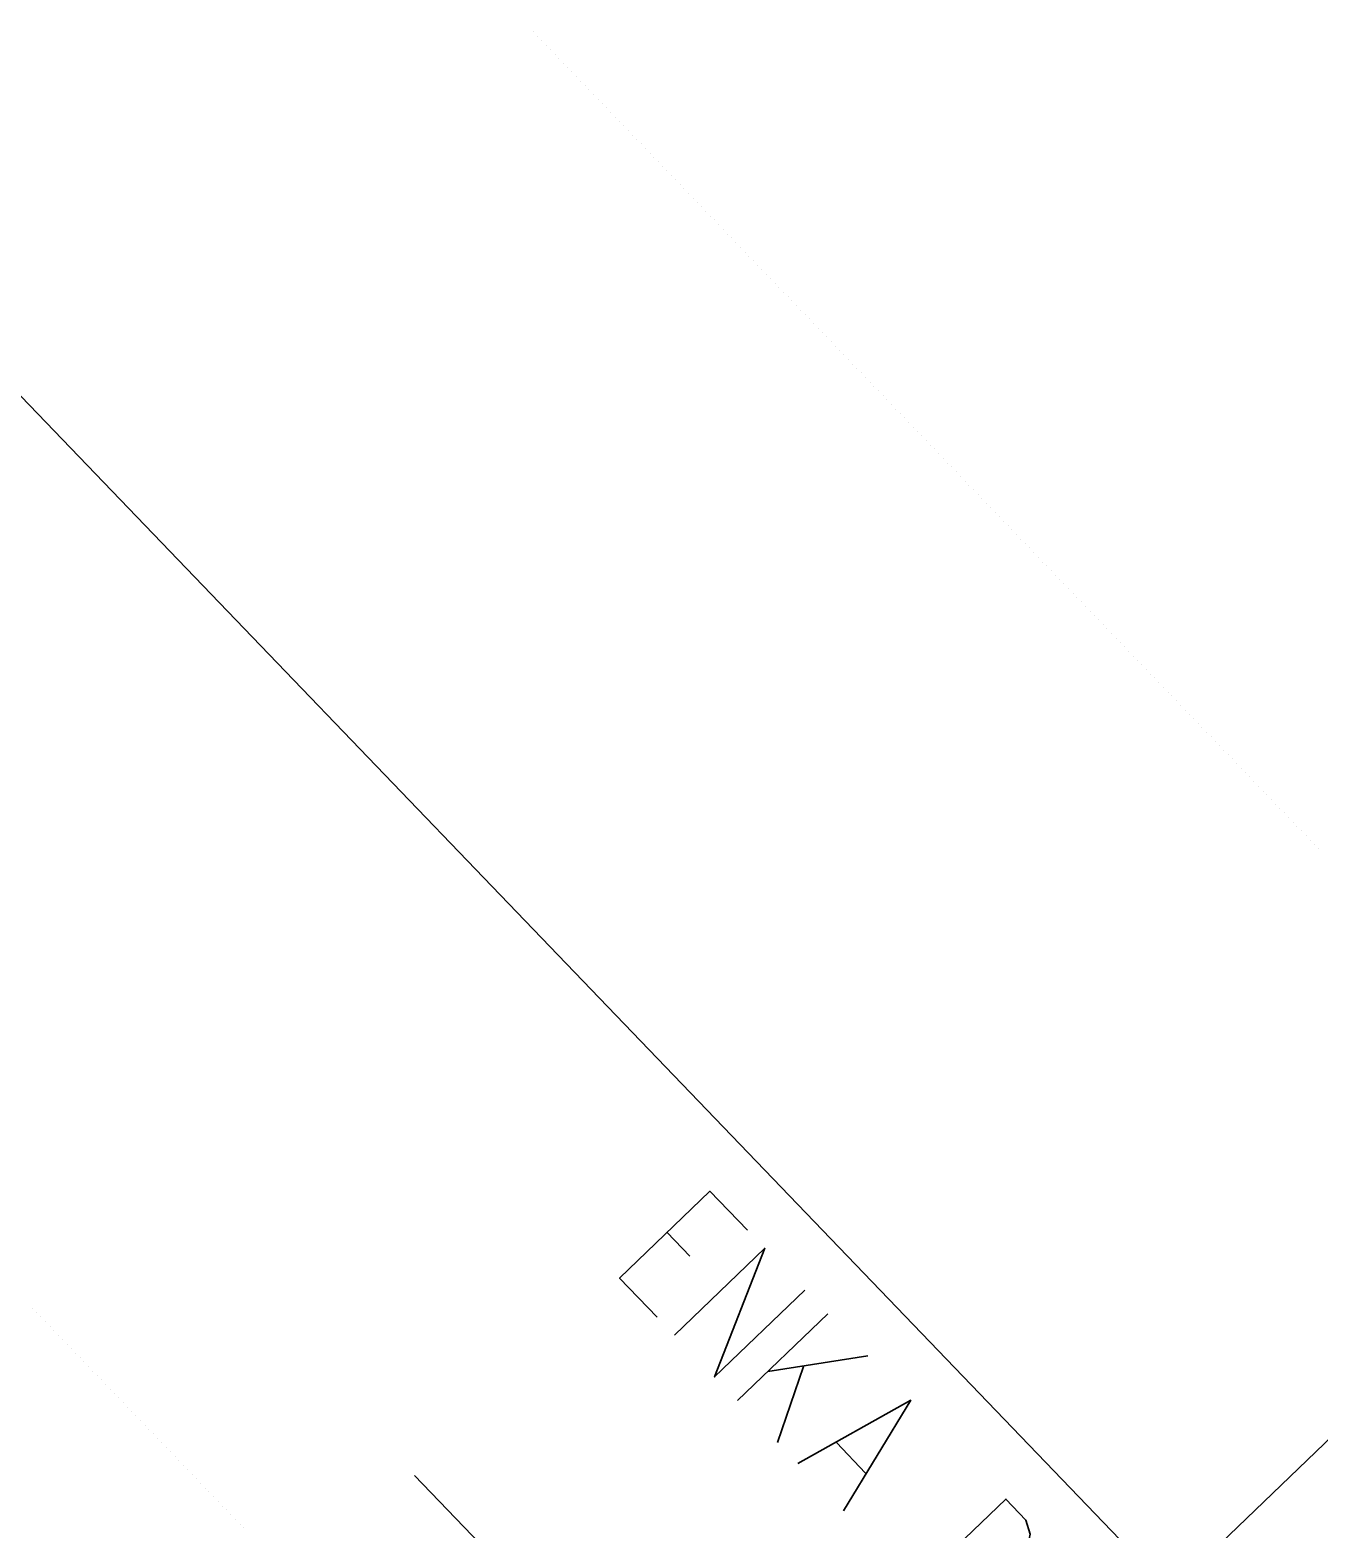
# Model space of a CAD drawing. Header units: metres. Extents: x 2687650.8 to 2687727.1, y 1234407.3 to 1234484.3.
# Drawn here: x 2687678.432 to 2687680.502, y 1234475.988 to 1234478.395 of the extents above; entities that cross this region are included whole.
import ezdxf

# ---------------------------------------------------------------- set-up
doc = ezdxf.new("R2010")
doc.units = ezdxf.units.M
for name, color, linetype in [('PDF_A__BEML', 7, 'Continuous'), ('PDF_E_Text', 7, 'Continuous'), ('PDF_Ebene 2', 7, 'Continuous')]:
    doc.layers.add(name, color=color, linetype=linetype)
doc.layers.add('PDF_E_Schnitte_1_50', color=7, linetype='Continuous', true_color=0x7f7f7f)

# ---------------------------------------------------------------- blocks, each defined once
blk = doc.blocks.new('A$C1c84ec86')
at = {"layer": 'PDF_A__BEML', "lineweight": 25}
blk.add_lwpolyline([(421.65, 3558.6), (421.65, 4214.36)], dxfattribs=at)
at = {"layer": 'PDF_E_Schnitte_1_50', "lineweight": 18}
blk.add_lwpolyline([(385.03, 3890.29), (511.4, 3890.29), (511.4, 3611.73), (324.07, 3611.73)], dxfattribs=at)
at = {"layer": 'PDF_E_Text', "lineweight": 35}
for points in [[(332.75, 3657.45), (324.07, 3657.45), (324.07, 3677.56), (332.75, 3677.56)], [(336.77, 3657.45), (336.77, 3677.56), (346.08, 3657.45), (346.08, 3677.56)], [(351.37, 3657.45), (351.37, 3677.56)], [(360.69, 3677.56), (351.37, 3664.23)], [(365.34, 3657.45), (370.63, 3677.56), (375.93, 3657.45)], [(354.76, 3668.88), (360.69, 3657.45)], [(324.07, 3668.04), (329.36, 3668.04)], [(367.25, 3664.23), (374.02, 3664.23)]]:
    blk.add_lwpolyline(points, dxfattribs=at)
blk.add_lwpolyline([(392.65, 3657.45), (392.65, 3677.56), (397.31, 3677.56), (399.42, 3676.5), (400.69, 3674.6), (401.33, 3672.69), (401.96, 3669.94), (401.96, 3665.07), (401.33, 3662.32), (400.69, 3660.42), (399.42, 3658.51), (397.31, 3657.45)], close=True, dxfattribs=at)
at = {"layer": 'PDF_Ebene 2', "lineweight": 20}
for points in [[(170.18, 3786.15), (170.18, 3786.15)], [(171.24, 3786.15), (171.24, 3786.15)], [(172.09, 3786.15), (172.09, 3786.15)], [(173.15, 3786.15), (173.15, 3786.15)], [(174.2, 3786.15), (174.2, 3786.15)], [(175.26, 3786.15), (175.26, 3786.15)], [(176.11, 3786.15), (176.11, 3786.15)], [(177.17, 3786.15), (177.17, 3786.15)], [(178.23, 3786.15), (178.23, 3786.15)], [(179.07, 3786.15), (179.07, 3786.15)], [(180.13, 3786.15), (180.13, 3786.15)], [(181.19, 3786.15), (181.19, 3786.15)], [(182.25, 3786.15), (182.25, 3786.15)], [(183.09, 3786.15), (183.09, 3786.15)], [(184.15, 3786.15), (184.15, 3786.15)], [(185.21, 3786.15), (185.21, 3786.15)], [(186.27, 3786.15), (186.27, 3786.15)], [(187.12, 3786.15), (187.12, 3786.15)], [(188.17, 3786.15), (188.17, 3786.15)], [(189.23, 3786.15), (189.23, 3786.15)], [(190.08, 3786.15), (190.08, 3786.15)], [(191.14, 3786.15), (191.14, 3786.15)], [(192.2, 3786.15), (192.2, 3786.15)], [(193.26, 3786.15), (193.26, 3786.15)], [(194.1, 3786.15), (194.1, 3786.15)], [(195.16, 3786.15), (195.16, 3786.15)], [(196.22, 3786.15), (196.22, 3786.15)], [(197.28, 3786.15), (197.28, 3786.15)], [(198.12, 3786.15), (198.12, 3786.15)], [(199.18, 3786.15), (199.18, 3786.15)], [(200.24, 3786.15), (200.24, 3786.15)], [(201.09, 3786.15), (201.09, 3786.15)], [(202.15, 3786.15), (202.15, 3786.15)], [(203.2, 3786.15), (203.2, 3786.15)], [(204.26, 3786.15), (204.26, 3786.15)], [(205.11, 3786.15), (205.11, 3786.15)], [(206.17, 3786.15), (206.17, 3786.15)], [(207.23, 3786.15), (207.23, 3786.15)], [(208.28, 3786.15), (208.28, 3786.15)], [(209.13, 3786.15), (209.13, 3786.15)], [(210.19, 3786.15), (210.19, 3786.15)], [(211.25, 3786.15), (211.25, 3786.15)], [(212.09, 3786.15), (212.09, 3786.15)], [(213.15, 3786.15), (213.15, 3786.15)], [(214.21, 3786.15), (214.21, 3786.15)], [(215.27, 3786.15), (215.27, 3786.15)], [(216.12, 3786.15), (216.12, 3786.15)], [(217.17, 3786.15), (217.17, 3786.15)], [(218.23, 3786.15), (218.23, 3786.15)], [(219.29, 3786.15), (219.29, 3786.15)], [(220.14, 3786.15), (220.14, 3786.15)], [(221.2, 3786.15), (221.2, 3786.15)], [(222.25, 3786.15), (222.25, 3786.15)], [(223.1, 3786.15), (223.1, 3786.15)], [(224.16, 3786.15), (224.16, 3786.15)], [(225.22, 3786.15), (225.22, 3786.15)], [(226.28, 3786.15), (226.28, 3786.15)], [(227.12, 3786.15), (227.12, 3786.15)], [(228.18, 3786.15), (228.18, 3786.15)], [(229.24, 3786.15), (229.24, 3786.15)], [(230.09, 3786.15), (230.09, 3786.15)], [(231.14, 3786.15), (231.14, 3786.15)], [(232.2, 3786.15), (232.2, 3786.15)], [(233.26, 3786.15), (233.26, 3786.15)], [(234.11, 3786.15), (234.11, 3786.15)], [(235.17, 3786.15), (235.17, 3786.15)], [(236.22, 3786.15), (236.22, 3786.15)], [(237.28, 3786.15), (237.28, 3786.15)], [(238.13, 3786.15), (238.13, 3786.15)], [(239.19, 3786.15), (239.19, 3786.15)], [(240.25, 3786.15), (240.25, 3786.15)], [(241.09, 3786.15), (241.09, 3786.15)], [(242.15, 3786.15), (242.15, 3786.15)], [(243.21, 3786.15), (243.21, 3786.15)], [(244.27, 3786.15), (244.27, 3786.15)], [(245.11, 3786.15), (245.11, 3786.15)], [(246.17, 3786.15), (246.17, 3786.15)], [(247.23, 3786.15), (247.23, 3786.15)], [(248.29, 3786.15), (248.29, 3786.15)], [(249.14, 3786.15), (249.14, 3786.15)], [(250.19, 3786.15), (250.19, 3786.15)], [(251.25, 3786.15), (251.25, 3786.15)], [(252.1, 3786.15), (252.1, 3786.15)], [(253.16, 3786.15), (253.16, 3786.15)], [(254.22, 3786.15), (254.22, 3786.15)], [(255.27, 3786.15), (255.27, 3786.15)], [(256.12, 3786.15), (256.12, 3786.15)], [(257.18, 3786.15), (257.18, 3786.15)], [(258.24, 3786.15), (258.24, 3786.15)], [(259.3, 3786.15), (259.3, 3786.15)], [(260.14, 3786.15), (260.14, 3786.15)], [(261.2, 3786.15), (261.2, 3786.15)], [(262.26, 3786.15), (262.26, 3786.15)], [(263.11, 3786.15), (263.11, 3786.15)], [(264.16, 3786.15), (264.16, 3786.15)], [(265.22, 3786.15), (265.22, 3786.15)], [(266.28, 3786.15), (266.28, 3786.15)], [(267.13, 3786.15), (267.13, 3786.15)], [(268.19, 3786.15), (268.19, 3786.15)], [(269.24, 3786.15), (269.24, 3786.15)], [(270.3, 3786.15), (270.3, 3786.15)], [(271.15, 3786.15), (271.15, 3786.15)], [(272.21, 3786.15), (272.21, 3786.15)], [(273.27, 3786.15), (273.27, 3786.15)], [(274.11, 3786.15), (274.11, 3786.15)], [(275.17, 3786.15), (275.17, 3786.15)], [(276.23, 3786.15), (276.23, 3786.15)], [(277.29, 3786.15), (277.29, 3786.15)], [(278.13, 3786.15), (278.13, 3786.15)], [(279.19, 3786.15), (279.19, 3786.15)], [(280.25, 3786.15), (280.25, 3786.15)], [(281.1, 3786.15), (281.1, 3786.15)], [(282.16, 3786.15), (282.16, 3786.15)], [(283.21, 3786.15), (283.21, 3786.15)], [(284.27, 3786.15), (284.27, 3786.15)], [(285.12, 3786.15), (285.12, 3786.15)], [(286.18, 3786.15), (286.18, 3786.15)], [(287.24, 3786.15), (287.24, 3786.15)], [(288.3, 3786.15), (288.3, 3786.15)], [(289.14, 3786.15), (289.14, 3786.15)], [(290.2, 3786.15), (290.2, 3786.15)], [(291.26, 3786.15), (291.26, 3786.15)], [(292.11, 3786.15), (292.11, 3786.15)], [(293.16, 3786.15), (293.16, 3786.15)], [(294.22, 3786.15), (294.22, 3786.15)], [(295.28, 3786.15), (295.28, 3786.15)], [(296.13, 3786.15), (296.13, 3786.15)], [(297.19, 3786.15), (297.19, 3786.15)], [(298.24, 3786.15), (298.24, 3786.15)], [(299.3, 3786.15), (299.3, 3786.15)], [(300.15, 3786.15), (300.15, 3786.15)], [(301.21, 3786.15), (301.21, 3786.15)], [(302.27, 3786.15), (302.27, 3786.15)], [(303.11, 3786.15), (303.11, 3786.15)], [(304.17, 3786.15), (304.17, 3786.15)], [(305.23, 3786.15), (305.23, 3786.15)], [(306.29, 3786.15), (306.29, 3786.15)], [(307.13, 3786.15), (307.13, 3786.15)], [(308.19, 3786.15), (308.19, 3786.15)], [(309.25, 3786.15), (309.25, 3786.15)], [(310.31, 3786.15), (310.31, 3786.15)], [(311.16, 3786.15), (311.16, 3786.15)], [(312.21, 3786.15), (312.21, 3786.15)], [(313.27, 3786.15), (313.27, 3786.15)], [(314.12, 3786.15), (314.12, 3786.15)], [(315.18, 3786.15), (315.18, 3786.15)], [(316.24, 3786.15), (316.24, 3786.15)], [(317.29, 3786.15), (317.29, 3786.15)], [(318.14, 3786.15), (318.14, 3786.15)], [(319.2, 3786.15), (319.2, 3786.15)], [(320.26, 3786.15), (320.26, 3786.15)], [(321.32, 3786.15), (321.32, 3786.15)], [(322.16, 3786.15), (322.16, 3786.15)], [(323.22, 3786.15), (323.22, 3786.15)], [(324.28, 3786.15), (324.28, 3786.15)], [(325.13, 3786.15), (325.13, 3786.15)], [(326.18, 3786.15), (326.18, 3786.15)], [(327.24, 3786.15), (327.24, 3786.15)], [(328.3, 3786.15), (328.3, 3786.15)], [(329.15, 3786.15), (329.15, 3786.15)], [(330.21, 3786.15), (330.21, 3786.15)], [(331.26, 3786.15), (331.26, 3786.15)], [(332.11, 3786.15), (332.11, 3786.15)], [(333.17, 3786.15), (333.17, 3786.15)], [(334.23, 3786.15), (334.23, 3786.15)], [(335.29, 3786.15), (335.29, 3786.15)], [(336.13, 3786.15), (336.13, 3786.15)], [(337.19, 3786.15), (337.19, 3786.15)], [(338.25, 3786.15), (338.25, 3786.15)], [(339.31, 3786.15), (339.31, 3786.15)], [(340.15, 3786.15), (340.15, 3786.15)], [(341.21, 3786.15), (341.21, 3786.15)], [(342.27, 3786.15), (342.27, 3786.15)], [(343.12, 3786.15), (343.12, 3786.15)], [(344.18, 3786.15), (344.18, 3786.15)], [(345.23, 3786.15), (345.23, 3786.15)], [(346.29, 3786.15), (346.29, 3786.15)], [(347.14, 3786.15), (347.14, 3786.15)], [(348.2, 3786.15), (348.2, 3786.15)], [(349.26, 3786.15), (349.26, 3786.15)], [(350.31, 3786.15), (350.31, 3786.15)], [(351.16, 3786.15), (351.16, 3786.15)], [(352.22, 3786.15), (352.22, 3786.15)], [(109.43, 3686.24), (965.22, 3686.24)], [(262.26, 3586.12), (262.26, 3586.12)], [(263.11, 3586.12), (263.11, 3586.12)], [(264.16, 3586.12), (264.16, 3586.12)], [(265.22, 3586.12), (265.22, 3586.12)], [(266.28, 3586.12), (266.28, 3586.12)], [(267.13, 3586.12), (267.13, 3586.12)], [(268.19, 3586.12), (268.19, 3586.12)], [(269.24, 3586.12), (269.24, 3586.12)], [(270.3, 3586.12), (270.3, 3586.12)], [(271.15, 3586.12), (271.15, 3586.12)], [(272.21, 3586.12), (272.21, 3586.12)], [(273.27, 3586.12), (273.27, 3586.12)], [(274.11, 3586.12), (274.11, 3586.12)], [(275.17, 3586.12), (275.17, 3586.12)], [(276.23, 3586.12), (276.23, 3586.12)], [(277.29, 3586.12), (277.29, 3586.12)], [(278.13, 3586.12), (278.13, 3586.12)], [(279.19, 3586.12), (279.19, 3586.12)], [(280.25, 3586.12), (280.25, 3586.12)], [(281.1, 3586.12), (281.1, 3586.12)], [(282.16, 3586.12), (282.16, 3586.12)], [(283.21, 3586.12), (283.21, 3586.12)], [(284.27, 3586.12), (284.27, 3586.12)], [(285.12, 3586.12), (285.12, 3586.12)], [(286.18, 3586.12), (286.18, 3586.12)], [(287.24, 3586.12), (287.24, 3586.12)], [(288.3, 3586.12), (288.3, 3586.12)], [(289.14, 3586.12), (289.14, 3586.12)], [(290.2, 3586.12), (290.2, 3586.12)], [(291.26, 3586.12), (291.26, 3586.12)], [(292.11, 3586.12), (292.11, 3586.12)], [(293.16, 3586.12), (293.16, 3586.12)], [(294.22, 3586.12), (294.22, 3586.12)], [(295.28, 3586.12), (295.28, 3586.12)], [(296.13, 3586.12), (296.13, 3586.12)], [(297.19, 3586.12), (297.19, 3586.12)], [(298.24, 3586.12), (298.24, 3586.12)], [(299.3, 3586.12), (299.3, 3586.12)], [(300.15, 3586.12), (300.15, 3586.12)], [(301.21, 3586.12), (301.21, 3586.12)], [(302.27, 3586.12), (302.27, 3586.12)], [(303.11, 3586.12), (303.11, 3586.12)], [(304.17, 3586.12), (304.17, 3586.12)], [(305.23, 3586.12), (305.23, 3586.12)], [(306.29, 3586.12), (306.29, 3586.12)], [(307.13, 3586.12), (307.13, 3586.12)], [(308.19, 3586.12), (308.19, 3586.12)], [(309.25, 3586.12), (309.25, 3586.12)], [(310.31, 3586.12), (310.31, 3586.12)], [(311.16, 3586.12), (311.16, 3586.12)]]:
    blk.add_lwpolyline(points, dxfattribs=at)

msp = doc.modelspace()

# ---------------------------------------------------------------- block references
at = {"xscale": 0.01, "yscale": 0.01, "zscale": 0.01, "rotation": 313.8734409291175}
msp.add_blockref('A$C1c84ec86', (2687650.7677, 1234453.3784), dxfattribs=at)

doc.saveas('drawing.dxf')
